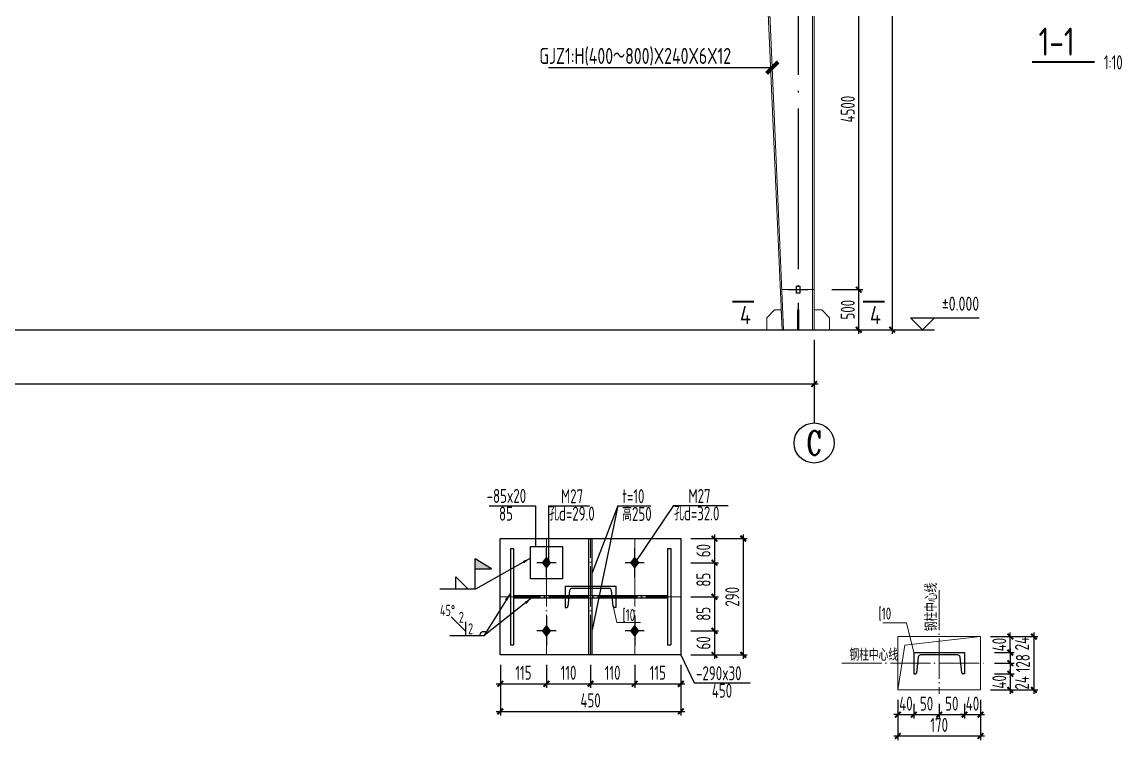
# Model space of a CAD drawing. Extents: x -3102990 to -851544, y -5293060 to -2540151.
# Drawn here: x -1312042 to -1284616, y -2668832 to -2650934 of the extents above; entities that cross this region are included whole.
import ezdxf
from ezdxf.enums import TextEntityAlignment as Align

# ---------------------------------------------------------------- set-up
doc = ezdxf.new("R2010")
doc.units = 0
doc.header["$LTSCALE"] = 1000
doc.header["$PDMODE"] = 1
doc.linetypes.add('4', pattern=[5, 1.5, -1, 1.5, -1])
doc.linetypes.add('DOTE', pattern=[2.42, 2, -0.2, 0.02, -0.2])
doc.layers.get('0').update_dxf_attribs({"linetype": 'CONTINUOUS'})
doc.layers.get('Defpoints').update_dxf_attribs({"linetype": 'CONTINUOUS'})
for name, color, linetype in [('10', 7, 'CONTINUOUS'), ('AXIS', 253, 'DOTE'), ('BEAM_CON', 4, 'CONTINUOUS'), ('COLU', 7, 'CONTINUOUS'), ('DIM', 3, 'CONTINUOUS'), ('NUM', 7, 'CONTINUOUS'), ('TEXT', 7, 'CONTINUOUS'), ('THIN', 7, 'CONTINUOUS'), ('WELD', 7, 'CONTINUOUS'), ('钢板标注', 253, 'CONTINUOUS')]:
    doc.layers.add(name, color=color, linetype=linetype)
doc.styles.add('SJQYTEXTSTYLE', font='GBXWXT.shx', dxfattribs={"bigfont": 'GBHZFS.shx'})
doc.styles.add('TSSD_Axis', font='Complex.shx', dxfattribs={"width": 0.7, "bigfont": 'hztxt.shx'})
doc.styles.add('TSSD_Dimension', font='tssdeng.shx', dxfattribs={"width": 0.7, "bigfont": 'Hztxt.shx'})
doc.styles.add('TSSD_Label', font='tssdeng.shx', dxfattribs={"width": 0.75, "bigfont": 'hztxt.shx'})
doc.styles.add('TSSD_Norm', font='Tssdeng.shx', dxfattribs={"width": 0.75, "bigfont": 'hztxt.shx'})
doc.styles.add('TSSD_Rein', font='Tssdeng.shx', dxfattribs={"width": 0.75, "bigfont": 'hztxt.shx'})
doc.dimstyles.new('SJQY_30_100', dxfattribs={"dimtxt": 350, "dimasz": 100, "dimexe": 250, "dimexo": 250, "dimgap": 100, "dimtad": 1, "dimdec": 0, "dimlfac": 0.3, "dimzin": 0, "dimdsep": 46, "dimtxsty": 'SJQYTEXTSTYLE', "dimblk": 'ARCHTICK', "dimcen": 0, "dimclrd": 256, "dimclre": 256, "dimclrt": 256, "dimadec": 0, "dimazin": 0, "dimtfac": 1, "dimtdec": 0, "dimtix": 1, "dimtmove": 2, "dimatfit": 1, "dimldrblk": 'ARCHTICK', "dimfxl": 1, "dimtvp": 1, "dimtolj": 1, "dimtzin": 0, "dimlwd": -1, "dimlwe": -1, "dimarcsym": 0})
doc.dimstyles.new('TSSD_10_100', dxfattribs={"dimtxt": 350, "dimasz": 100, "dimexe": 100, "dimexo": 250, "dimgap": 100, "dimtad": 1, "dimdec": 0, "dimlfac": 0.1, "dimzin": 0, "dimdsep": 46, "dimtxsty": 'TSSD_Dimension', "dimblk": 'ARCHTICK', "dimcen": 0, "dimdle": 100, "dimclrt": 7, "dimadec": 0, "dimazin": 0, "dimtfac": 1, "dimtdec": 0, "dimtix": 1, "dimtmove": 2, "dimatfit": 3, "dimldrblk": 'ARCHTICK', "dimfxl": 1, "dimtolj": 1, "dimtzin": 0, "dimarcsym": 0})
doc.dimstyles.new('TSSD_50_100', dxfattribs={"dimtxt": 350, "dimasz": 100, "dimexe": 100, "dimexo": 250, "dimgap": 100, "dimtad": 1, "dimdec": 0, "dimlfac": 0.5, "dimzin": 0, "dimdsep": 46, "dimtxsty": 'TSSD_Dimension', "dimblk": 'ARCHTICK', "dimcen": 0, "dimdle": 100, "dimclrt": 7, "dimadec": 0, "dimazin": 0, "dimtfac": 1, "dimtdec": 0, "dimtix": 1, "dimtmove": 2, "dimatfit": 3, "dimfxl": 1, "dimtolj": 1, "dimtzin": 0, "dimarcsym": 0})
doc.dimstyles.new('TSSD_LEADER_STYLE_200.0', dxfattribs={"dimtxt": 700, "dimasz": 200, "dimexe": 200, "dimexo": 500, "dimgap": 0.09, "dimtad": 0, "dimtih": 1, "dimtoh": 1, "dimdec": 4, "dimzin": 0, "dimdsep": 46, "dimtxsty": 'Standard', "dimcen": 0.09, "dimdle": 200, "dimclrt": 7, "dimadec": 0, "dimazin": 0, "dimtfac": 1, "dimtdec": 4, "dimtofl": 0, "dimtmove": 0, "dimatfit": 3, "dimfxl": 1, "dimtolj": 1, "dimtzin": 0, "dimarcsym": 0})

# ---------------------------------------------------------------- blocks, each defined once
blk = doc.blocks.new('_ArchTick')
at = {"color": 0, "const_width": 0.5}
blk.add_lwpolyline([(-0.71, -0.71), (0.71, 0.71)], dxfattribs=at)
blk = doc.blocks.new('*D309')
at = {"layer": 'Defpoints', "color": 0, "ltscale": 1.5}
for p in [(-1351292, -2658606), (-1292292, -2658606), (-1292292, -2659957)]:
    blk.add_point(p, dxfattribs=at)
at = {"layer": 'DIM', "color": 0, "lineweight": -2, "ltscale": 1.5}
for p, q in [((-1351292, -2658856), (-1351292, -2660057)), ((-1292292, -2658856), (-1292292, -2660057)), ((-1351392, -2659957), (-1292192, -2659957))]:
    blk.add_line(p, q, dxfattribs=at)
at = {"layer": 'DIM', "color": 0, "lineweight": -2, "ltscale": 1.5, "xscale": 100, "yscale": 100, "zscale": 100, "rotation": 180}
blk.add_blockref('_ArchTick', (-1351292, -2659957), dxfattribs=at)
at = {"layer": 'DIM', "color": 0, "lineweight": -2, "ltscale": 1.5, "xscale": 100, "yscale": 100, "zscale": 100}
blk.add_blockref('_ArchTick', (-1292292, -2659957), dxfattribs=at)
at = {"layer": 'DIM', "color": 7, "ltscale": 1.5, "insert": (-1321792, -2659682), "char_height": 350, "attachment_point": 5, "style": 'TSSD_Dimension'}
blk.add_mtext('\\A1;29500', dxfattribs=at)
blk = doc.blocks.new('*D209')
at = {"layer": 'Defpoints', "color": 0, "ltscale": 1.5}
for p in [(-1292100, -2657606), (-1291178, -2657606), (-1292100, -2658606)]:
    blk.add_point(p, dxfattribs=at)
at = {"layer": 'DIM', "color": 0, "lineweight": -2, "ltscale": 1.5}
for p, q in [((-1291850, -2657606), (-1291078, -2657606)), ((-1291178, -2658706), (-1291178, -2657506)), ((-1291850, -2658606), (-1291078, -2658606))]:
    blk.add_line(p, q, dxfattribs=at)
at = {"layer": 'DIM', "color": 0, "lineweight": -2, "ltscale": 1.5, "xscale": 100, "yscale": 100, "zscale": 100}
for p, rotation in [((-1291178, -2657606), 90), ((-1291178, -2658606), 270)]:
    blk.add_blockref('_ArchTick', p, dxfattribs=dict(at, rotation=rotation))
at = {"layer": 'DIM', "color": 7, "ltscale": 1.5, "insert": (-1291453, -2658106), "char_height": 350, "attachment_point": 5, "rotation": 90, "style": 'TSSD_Dimension'}
blk.add_mtext('\\A1;500', dxfattribs=at)
blk = doc.blocks.new('*D210')
at = {"layer": 'Defpoints', "color": 0, "ltscale": 1.5}
for p in [(-1291640, -2638606), (-1291640, -2658606), (-1290346, -2658606)]:
    blk.add_point(p, dxfattribs=at)
at = {"layer": 'DIM', "color": 0, "lineweight": -2, "ltscale": 1.5}
for p, q in [((-1291390, -2638606), (-1290246, -2638606)), ((-1290346, -2638506), (-1290346, -2658706)), ((-1291390, -2658606), (-1290246, -2658606))]:
    blk.add_line(p, q, dxfattribs=at)
at = {"layer": 'DIM', "color": 0, "lineweight": -2, "ltscale": 1.5, "xscale": 100, "yscale": 100, "zscale": 100}
for p, rotation in [((-1290346, -2638606), 90), ((-1290346, -2658606), 270)]:
    blk.add_blockref('_ArchTick', p, dxfattribs=dict(at, rotation=rotation))
at = {"layer": 'DIM', "color": 7, "ltscale": 1.5, "insert": (-1290621, -2648606), "char_height": 350, "attachment_point": 5, "rotation": 90, "style": 'TSSD_Dimension'}
blk.add_mtext('\\A1;10000', dxfattribs=at)
blk = doc.blocks.new('*D227')
at = {"layer": 'Defpoints', "color": 0, "ltscale": 1.5}
for p in [(-1292100, -2648606), (-1291178, -2648606), (-1292100, -2657606)]:
    blk.add_point(p, dxfattribs=at)
at = {"layer": 'DIM', "color": 0, "lineweight": -2, "ltscale": 1.5}
for p, q in [((-1291178, -2657706), (-1291178, -2648506)), ((-1291850, -2648606), (-1291078, -2648606)), ((-1291850, -2657606), (-1291078, -2657606))]:
    blk.add_line(p, q, dxfattribs=at)
at = {"layer": 'DIM', "color": 0, "lineweight": -2, "ltscale": 1.5, "xscale": 100, "yscale": 100, "zscale": 100}
for p, rotation in [((-1291178, -2648606), 90), ((-1291178, -2657606), 270)]:
    blk.add_blockref('_ArchTick', p, dxfattribs=dict(at, rotation=rotation))
at = {"layer": 'DIM', "color": 7, "ltscale": 1.5, "insert": (-1291453, -2653106), "char_height": 350, "attachment_point": 5, "rotation": 90, "style": 'TSSD_Dimension'}
blk.add_mtext('\\A1;4500', dxfattribs=at)
blk = doc.blocks.new('ts_axno')
at = {"color": 0, "linetype": 'ByBlock', "lineweight": -2}
blk.add_circle((0, 0), 0.5, dxfattribs=at)
at = {"color": 0, "linetype": 'ByBlock', "lineweight": -2, "style": 'TSSD_Axis', "width": 0.7}
blk.add_attdef('A', text='', height=0.6, dxfattribs=at).set_placement((0, 0), align=Align.MIDDLE_CENTER)
blk = doc.blocks.new('A$C5C7C78FF')
at = {"layer": '10', "color": 0}
blk.add_solid([(27, -141, -192), (-73, -11, -192), (127, -11, -192), (27, 119, -192)], dxfattribs=at)
at = {"layer": 'AXIS', "color": 0, "linetype": 'ByBlock'}
for p, q in [((27, -311, -192), (27, 289, -192)), ((227, -11, -192), (-173, -11, -192))]:
    blk.add_line(p, q, dxfattribs=at)
blk = doc.blocks.new('*D263')
at = {"layer": 'Defpoints', "color": 0}
for p in [(-1300116, -2666712, -48), (-1298966, -2666712, -48), (-1298966, -2667431)]:
    blk.add_point(p, dxfattribs=at)
at = {"layer": 'DIM', "color": 0, "lineweight": -2}
for p, q in [((-1300116, -2666962), (-1300116, -2667531)), ((-1298966, -2666962), (-1298966, -2667531)), ((-1300216, -2667431), (-1298866, -2667431))]:
    blk.add_line(p, q, dxfattribs=at)
at = {"layer": 'DIM', "color": 0, "lineweight": -2, "xscale": 100, "yscale": 100, "zscale": 100, "rotation": 180}
blk.add_blockref('_ArchTick', (-1300116, -2667431), dxfattribs=at)
at = {"layer": 'DIM', "color": 0, "lineweight": -2, "xscale": 100, "yscale": 100, "zscale": 100}
blk.add_blockref('_ArchTick', (-1298966, -2667431), dxfattribs=at)
at = {"layer": 'DIM', "color": 7, "insert": (-1299541, -2667156), "char_height": 350, "attachment_point": 5, "style": 'TSSD_Dimension'}
blk.add_mtext('\\A1;115', dxfattribs=at)
blk = doc.blocks.new('*D264')
at = {"layer": 'Defpoints', "color": 0}
for p in [(-1298966, -2666712, -48), (-1297866, -2666712, -48), (-1297866, -2667431)]:
    blk.add_point(p, dxfattribs=at)
at = {"layer": 'DIM', "color": 0, "lineweight": -2}
for p, q in [((-1298966, -2666962), (-1298966, -2667531)), ((-1297866, -2666962), (-1297866, -2667531)), ((-1299066, -2667431), (-1297766, -2667431))]:
    blk.add_line(p, q, dxfattribs=at)
at = {"layer": 'DIM', "color": 0, "lineweight": -2, "xscale": 100, "yscale": 100, "zscale": 100, "rotation": 180}
blk.add_blockref('_ArchTick', (-1298966, -2667431), dxfattribs=at)
at = {"layer": 'DIM', "color": 0, "lineweight": -2, "xscale": 100, "yscale": 100, "zscale": 100}
blk.add_blockref('_ArchTick', (-1297866, -2667431), dxfattribs=at)
at = {"layer": 'DIM', "color": 7, "insert": (-1298416, -2667156), "char_height": 350, "attachment_point": 5, "style": 'TSSD_Dimension'}
blk.add_mtext('\\A1;110', dxfattribs=at)
blk = doc.blocks.new('*D265')
at = {"layer": 'Defpoints', "color": 0}
for p in [(-1297866, -2666712, -48), (-1296766, -2666712, -48), (-1296766, -2667431)]:
    blk.add_point(p, dxfattribs=at)
at = {"layer": 'DIM', "color": 0, "lineweight": -2}
for p, q in [((-1297866, -2666962), (-1297866, -2667531)), ((-1296766, -2666962), (-1296766, -2667531)), ((-1297966, -2667431), (-1296666, -2667431))]:
    blk.add_line(p, q, dxfattribs=at)
at = {"layer": 'DIM', "color": 0, "lineweight": -2, "xscale": 100, "yscale": 100, "zscale": 100, "rotation": 180}
blk.add_blockref('_ArchTick', (-1297866, -2667431), dxfattribs=at)
at = {"layer": 'DIM', "color": 0, "lineweight": -2, "xscale": 100, "yscale": 100, "zscale": 100}
blk.add_blockref('_ArchTick', (-1296766, -2667431), dxfattribs=at)
at = {"layer": 'DIM', "color": 7, "insert": (-1297316, -2667156), "char_height": 350, "attachment_point": 5, "style": 'TSSD_Dimension'}
blk.add_mtext('\\A1;110', dxfattribs=at)
blk = doc.blocks.new('*D266')
at = {"layer": 'Defpoints', "color": 0}
for p in [(-1296766, -2666712, -48), (-1295616, -2666712, -48), (-1295616, -2667431)]:
    blk.add_point(p, dxfattribs=at)
at = {"layer": 'DIM', "color": 0, "lineweight": -2}
for p, q in [((-1296766, -2666962), (-1296766, -2667531)), ((-1295616, -2666962), (-1295616, -2667531)), ((-1296866, -2667431), (-1295516, -2667431))]:
    blk.add_line(p, q, dxfattribs=at)
at = {"layer": 'DIM', "color": 0, "lineweight": -2, "xscale": 100, "yscale": 100, "zscale": 100, "rotation": 180}
blk.add_blockref('_ArchTick', (-1296766, -2667431), dxfattribs=at)
at = {"layer": 'DIM', "color": 0, "lineweight": -2, "xscale": 100, "yscale": 100, "zscale": 100}
blk.add_blockref('_ArchTick', (-1295616, -2667431), dxfattribs=at)
at = {"layer": 'DIM', "color": 7, "insert": (-1296191, -2667156), "char_height": 350, "attachment_point": 5, "style": 'TSSD_Dimension'}
blk.add_mtext('\\A1;115', dxfattribs=at)
blk = doc.blocks.new('*D267')
at = {"layer": 'Defpoints', "color": 0}
for p in [(-1300116, -2666712, -48), (-1295616, -2666712, -48), (-1295616, -2668119)]:
    blk.add_point(p, dxfattribs=at)
at = {"layer": 'DIM', "color": 0, "lineweight": -2}
for p, q in [((-1300116, -2666962), (-1300116, -2668219)), ((-1295616, -2666962), (-1295616, -2668219)), ((-1300216, -2668119), (-1295516, -2668119))]:
    blk.add_line(p, q, dxfattribs=at)
at = {"layer": 'DIM', "color": 0, "lineweight": -2, "xscale": 100, "yscale": 100, "zscale": 100, "rotation": 180}
blk.add_blockref('_ArchTick', (-1300116, -2668119), dxfattribs=at)
at = {"layer": 'DIM', "color": 0, "lineweight": -2, "xscale": 100, "yscale": 100, "zscale": 100}
blk.add_blockref('_ArchTick', (-1295616, -2668119), dxfattribs=at)
at = {"layer": 'DIM', "color": 7, "insert": (-1297866, -2667844), "char_height": 350, "attachment_point": 5, "style": 'TSSD_Dimension'}
blk.add_mtext('\\A1;450', dxfattribs=at)
blk = doc.blocks.new('_WELD008')
at = {"color": 0, "linetype": 'ByBlock'}
for p, q in [((0, 0.3), (1.061, 1.361)), ((0, 0), (0, 1))]:
    blk.add_line(p, q, dxfattribs=at)
for tag, p in [('B', (0.288, 0.856)), ('C', (1.286, 1.416)), ('A', (-0.303, -0.009))]:
    blk.add_attdef(tag, text='', height=0.8, dxfattribs=at).set_placement(p, align=Align.CENTER)
blk = doc.blocks.new('_WELD001')
at = {"linetype": 'ByBlock'}
h = blk.add_hatch(color=0, dxfattribs=at)
h.paths.add_polyline_path([(0.8, 1), (0, 1.5), (0, 1)])
edge = h.paths.add_edge_path()
edge.add_line((0, 0), (0, 1.5))
at = {"color": 0, "linetype": 'ByBlock'}
for p, q in [((0, 0), (0, 1.5)), ((0.8, 1), (0, 1.5)), ((0, 1), (0.8, 1))]:
    blk.add_line(p, q, dxfattribs=at)
blk = doc.blocks.new('_WELD004')
at = {"color": 0, "linetype": 'ByBlock'}
for p, q in [((0, 1), (1, 0)), ((0, 0), (0, 1))]:
    blk.add_line(p, q, dxfattribs=at)
blk = doc.blocks.new('*D268')
at = {"layer": 'Defpoints', "color": 0, "ltscale": 1.5}
for p in [(-1295616, -2663812), (-1295616, -2664412), (-1294777, -2664412)]:
    blk.add_point(p, dxfattribs=at)
at = {"layer": 'DIM', "color": 0, "lineweight": -2, "ltscale": 1.5}
for p, q in [((-1295366, -2663812), (-1294677, -2663812)), ((-1294777, -2663712), (-1294777, -2664512)), ((-1295366, -2664412), (-1294677, -2664412))]:
    blk.add_line(p, q, dxfattribs=at)
at = {"layer": 'DIM', "color": 0, "lineweight": -2, "ltscale": 1.5, "xscale": 100, "yscale": 100, "zscale": 100}
for p, rotation in [((-1294777, -2663812), 90), ((-1294777, -2664412), 270)]:
    blk.add_blockref('_ArchTick', p, dxfattribs=dict(at, rotation=rotation))
at = {"layer": 'DIM', "color": 7, "lineweight": 5, "ltscale": 1.5, "insert": (-1295052, -2664112), "char_height": 350, "attachment_point": 5, "rotation": 90, "style": 'TSSD_Dimension'}
blk.add_mtext('\\A1;60', dxfattribs=at)
blk = doc.blocks.new('*D269')
at = {"layer": 'Defpoints', "color": 0, "ltscale": 1.5}
for p in [(-1295616, -2664412), (-1295616, -2665262), (-1294777, -2665262)]:
    blk.add_point(p, dxfattribs=at)
at = {"layer": 'DIM', "color": 0, "lineweight": -2, "ltscale": 1.5}
for p, q in [((-1295366, -2664412), (-1294677, -2664412)), ((-1294777, -2664312), (-1294777, -2665362)), ((-1295366, -2665262), (-1294677, -2665262))]:
    blk.add_line(p, q, dxfattribs=at)
at = {"layer": 'DIM', "color": 0, "lineweight": -2, "ltscale": 1.5, "xscale": 100, "yscale": 100, "zscale": 100}
for p, rotation in [((-1294777, -2664412), 90), ((-1294777, -2665262), 270)]:
    blk.add_blockref('_ArchTick', p, dxfattribs=dict(at, rotation=rotation))
at = {"layer": 'DIM', "color": 7, "lineweight": 5, "ltscale": 1.5, "insert": (-1295052, -2664837), "char_height": 350, "attachment_point": 5, "rotation": 90, "style": 'TSSD_Dimension'}
blk.add_mtext('\\A1;85', dxfattribs=at)
blk = doc.blocks.new('*D270')
at = {"layer": 'Defpoints', "color": 0, "ltscale": 1.5}
for p in [(-1295616, -2665262), (-1295616, -2666112), (-1294777, -2666112)]:
    blk.add_point(p, dxfattribs=at)
at = {"layer": 'DIM', "color": 0, "lineweight": -2, "ltscale": 1.5}
for p, q in [((-1295366, -2665262), (-1294677, -2665262)), ((-1294777, -2665162), (-1294777, -2666212)), ((-1295366, -2666112), (-1294677, -2666112))]:
    blk.add_line(p, q, dxfattribs=at)
at = {"layer": 'DIM', "color": 0, "lineweight": -2, "ltscale": 1.5, "xscale": 100, "yscale": 100, "zscale": 100}
for p, rotation in [((-1294777, -2665262), 90), ((-1294777, -2666112), 270)]:
    blk.add_blockref('_ArchTick', p, dxfattribs=dict(at, rotation=rotation))
at = {"layer": 'DIM', "color": 7, "lineweight": 5, "ltscale": 1.5, "insert": (-1295052, -2665687), "char_height": 350, "attachment_point": 5, "rotation": 90, "style": 'TSSD_Dimension'}
blk.add_mtext('\\A1;85', dxfattribs=at)
blk = doc.blocks.new('*D271')
at = {"layer": 'Defpoints', "color": 0, "ltscale": 1.5}
for p in [(-1295616, -2666112), (-1295616, -2666712), (-1294777, -2666712)]:
    blk.add_point(p, dxfattribs=at)
at = {"layer": 'DIM', "color": 0, "lineweight": -2, "ltscale": 1.5}
for p, q in [((-1295366, -2666112), (-1294677, -2666112)), ((-1294777, -2666012), (-1294777, -2666812)), ((-1295366, -2666712), (-1294677, -2666712))]:
    blk.add_line(p, q, dxfattribs=at)
at = {"layer": 'DIM', "color": 0, "lineweight": -2, "ltscale": 1.5, "xscale": 100, "yscale": 100, "zscale": 100}
for p, rotation in [((-1294777, -2666112), 90), ((-1294777, -2666712), 270)]:
    blk.add_blockref('_ArchTick', p, dxfattribs=dict(at, rotation=rotation))
at = {"layer": 'DIM', "color": 7, "lineweight": 5, "ltscale": 1.5, "insert": (-1295052, -2666412), "char_height": 350, "attachment_point": 5, "rotation": 90, "style": 'TSSD_Dimension'}
blk.add_mtext('\\A1;60', dxfattribs=at)
blk = doc.blocks.new('*D272')
at = {"layer": 'Defpoints', "color": 0, "ltscale": 1.5}
for p in [(-1295616, -2663812), (-1295616, -2666712), (-1294059, -2666712)]:
    blk.add_point(p, dxfattribs=at)
at = {"layer": 'DIM', "color": 0, "lineweight": -2, "ltscale": 1.5}
for p, q in [((-1295366, -2663812), (-1293959, -2663812)), ((-1294059, -2663712), (-1294059, -2666812)), ((-1295366, -2666712), (-1293959, -2666712))]:
    blk.add_line(p, q, dxfattribs=at)
at = {"layer": 'DIM', "color": 0, "lineweight": -2, "ltscale": 1.5, "xscale": 100, "yscale": 100, "zscale": 100}
for p, rotation in [((-1294059, -2663812), 90), ((-1294059, -2666712), 270)]:
    blk.add_blockref('_ArchTick', p, dxfattribs=dict(at, rotation=rotation))
at = {"layer": 'DIM', "color": 7, "lineweight": 5, "ltscale": 1.5, "insert": (-1294334, -2665262), "char_height": 350, "attachment_point": 5, "rotation": 90, "style": 'TSSD_Dimension'}
blk.add_mtext('\\A1;290', dxfattribs=at)
blk = doc.blocks.new('A$C77486477')
at = {"layer": '钢板标注', "color": 1, "linetype": '4'}
for p, q in [((-544, 23, 1102), (-544, -242, 1102)), ((-544, 23, 1102), (86, 23, 1102)), ((86, 23, 1102), (86, -242, 1102)), ((-490, -32, 1102), (-512, -228, 1102)), ((2, -4, 1102), (-460, -4, 1102)), ((54, -228, 1102), (32, -32, 1102)), ((-544, -242, 1102), (-524, -242, 1102)), ((86, -242, 1102), (67, -242, 1102))]:
    blk.add_line(p, q, dxfattribs=at)
at = {"layer": '钢板标注'}
for centre, radius, start, end in [((-458, -37, 1102), 32.6, 93.4084, 170.881), ((0, -37, 1102), 32.6, 9.119, 86.5916), ((-524, -230, 1102), 11.8, 266.2349, 9.4759), ((66, -230, 1102), 11.8, 170.5243, 273.765)]:
    blk.add_arc(centre, radius, start, end, dxfattribs=at)
blk = doc.blocks.new('*D2464')
at = {"layer": 'Defpoints', "color": 0}
for p in [(-1288047, -2666653), (-1288047, -2666918), (-1287401, -2666918)]:
    blk.add_point(p, dxfattribs=at)
at = {"layer": 'DIM', "color": 0, "lineweight": -2}
for p, q in [((-1287797, -2666653), (-1287301, -2666653)), ((-1287401, -2666553), (-1287401, -2667018)), ((-1287797, -2666918), (-1287301, -2666918))]:
    blk.add_line(p, q, dxfattribs=at)
at = {"layer": 'DIM', "color": 0, "lineweight": -2, "xscale": 100, "yscale": 100, "zscale": 100}
for p, rotation in [((-1287401, -2666653), 90), ((-1287401, -2666918), 270)]:
    blk.add_blockref('_ArchTick', p, dxfattribs=dict(at, rotation=rotation))
at = {"layer": 'DIM', "color": 7, "lineweight": 5, "insert": (-1287110, -2666430), "char_height": 350, "attachment_point": 5, "rotation": 90, "style": 'TSSD_Dimension'}
blk.add_mtext('\\A1;24', dxfattribs=at)
blk = doc.blocks.new('*D2465')
at = {"layer": 'Defpoints', "color": 0}
for p in [(-1288047, -2666918), (-1288047, -2667183), (-1287401, -2667183)]:
    blk.add_point(p, dxfattribs=at)
at = {"layer": 'DIM', "color": 0, "lineweight": -2}
for p, q in [((-1287797, -2666918), (-1287301, -2666918)), ((-1287401, -2666818), (-1287401, -2667283)), ((-1287797, -2667183), (-1287301, -2667183))]:
    blk.add_line(p, q, dxfattribs=at)
at = {"layer": 'DIM', "color": 0, "lineweight": -2, "xscale": 100, "yscale": 100, "zscale": 100}
for p, rotation in [((-1287401, -2666918), 90), ((-1287401, -2667183), 270)]:
    blk.add_blockref('_ArchTick', p, dxfattribs=dict(at, rotation=rotation))
at = {"layer": 'DIM', "color": 7, "lineweight": 5, "insert": (-1287110, -2667407), "char_height": 350, "attachment_point": 5, "rotation": 90, "style": 'TSSD_Dimension'}
blk.add_mtext('\\A1;24', dxfattribs=at)
blk = doc.blocks.new('*D2466')
at = {"layer": 'Defpoints', "color": 0}
for p in [(-1288144, -2666253, -384), (-1287401, -2666253), (-1288043, -2666653)]:
    blk.add_point(p, dxfattribs=at)
at = {"layer": 'DIM', "color": 0, "lineweight": -2}
for p, q in [((-1287894, -2666253), (-1287301, -2666253)), ((-1287401, -2666253), (-1287401, -2666153)), ((-1287401, -2666653), (-1287401, -2666253)), ((-1287793, -2666653), (-1287301, -2666653)), ((-1287401, -2666653), (-1287401, -2666753))]:
    blk.add_line(p, q, dxfattribs=at)
at = {"layer": 'DIM', "color": 0, "lineweight": -2, "xscale": 100, "yscale": 100, "zscale": 100}
for p, rotation in [((-1287401, -2666253), 270), ((-1287401, -2666653), 90)]:
    blk.add_blockref('_ArchTick', p, dxfattribs=dict(at, rotation=rotation))
at = {"layer": 'DIM', "color": 7, "lineweight": 5, "insert": (-1287676, -2666453), "char_height": 350, "attachment_point": 5, "rotation": 90, "style": 'TSSD_Dimension'}
blk.add_mtext('\\A1;40', dxfattribs=at)
blk = doc.blocks.new('*D2467')
at = {"layer": 'Defpoints', "color": 0}
for p in [(-1288043, -2667183), (-1288144, -2667583, -384), (-1287401, -2667583)]:
    blk.add_point(p, dxfattribs=at)
at = {"layer": 'DIM', "color": 0, "lineweight": -2}
for p, q in [((-1287793, -2667183), (-1287301, -2667183)), ((-1287401, -2667183), (-1287401, -2667083)), ((-1287401, -2667183), (-1287401, -2667583)), ((-1287894, -2667583), (-1287301, -2667583)), ((-1287401, -2667583), (-1287401, -2667683))]:
    blk.add_line(p, q, dxfattribs=at)
at = {"layer": 'DIM', "color": 0, "lineweight": -2, "xscale": 100, "yscale": 100, "zscale": 100}
for p, rotation in [((-1287401, -2667183), 270), ((-1287401, -2667583), 90)]:
    blk.add_blockref('_ArchTick', p, dxfattribs=dict(at, rotation=rotation))
at = {"layer": 'DIM', "color": 7, "lineweight": 5, "insert": (-1287676, -2667383), "char_height": 350, "attachment_point": 5, "rotation": 90, "style": 'TSSD_Dimension'}
blk.add_mtext('\\A1;40', dxfattribs=at)
blk = doc.blocks.new('*D2468')
at = {"layer": 'Defpoints', "color": 0}
for p in [(-1290204, -2667583, -192), (-1289804, -2667683), (-1289804, -2668200)]:
    blk.add_point(p, dxfattribs=at)
at = {"layer": 'DIM', "color": 0, "lineweight": -2}
for p, q in [((-1290204, -2667833), (-1290204, -2668300)), ((-1289804, -2667933), (-1289804, -2668300)), ((-1290204, -2668200), (-1290304, -2668200)), ((-1290204, -2668200), (-1289804, -2668200)), ((-1289804, -2668200), (-1289704, -2668200))]:
    blk.add_line(p, q, dxfattribs=at)
at = {"layer": 'DIM', "color": 0, "lineweight": -2, "xscale": 100, "yscale": 100, "zscale": 100}
blk.add_blockref('_ArchTick', (-1290204, -2668200), dxfattribs=at)
at = {"layer": 'DIM', "color": 0, "lineweight": -2, "xscale": 100, "yscale": 100, "zscale": 100, "rotation": 180}
blk.add_blockref('_ArchTick', (-1289804, -2668200), dxfattribs=at)
at = {"layer": 'DIM', "color": 7, "lineweight": 5, "insert": (-1290004, -2667925), "char_height": 350, "attachment_point": 5, "style": 'TSSD_Dimension'}
blk.add_mtext('\\A1;40', dxfattribs=at)
blk = doc.blocks.new('*D2469')
at = {"layer": 'Defpoints', "color": 0}
for p in [(-1289804, -2667683), (-1289174, -2667683), (-1289174, -2668200)]:
    blk.add_point(p, dxfattribs=at)
at = {"layer": 'DIM', "color": 0, "lineweight": -2}
for p, q in [((-1289804, -2667933), (-1289804, -2668300)), ((-1289174, -2667933), (-1289174, -2668300)), ((-1289904, -2668200), (-1289074, -2668200))]:
    blk.add_line(p, q, dxfattribs=at)
at = {"layer": 'DIM', "color": 0, "lineweight": -2, "xscale": 100, "yscale": 100, "zscale": 100, "rotation": 180}
blk.add_blockref('_ArchTick', (-1289804, -2668200), dxfattribs=at)
at = {"layer": 'DIM', "color": 0, "lineweight": -2, "xscale": 100, "yscale": 100, "zscale": 100}
blk.add_blockref('_ArchTick', (-1289174, -2668200), dxfattribs=at)
at = {"layer": 'DIM', "color": 7, "lineweight": 5, "insert": (-1289489, -2667925), "char_height": 350, "attachment_point": 5, "style": 'TSSD_Dimension'}
blk.add_mtext('\\A1;50', dxfattribs=at)
blk = doc.blocks.new('*D2470')
at = {"layer": 'Defpoints', "color": 0}
for p in [(-1289174, -2667683), (-1288544, -2667683), (-1288544, -2668200)]:
    blk.add_point(p, dxfattribs=at)
at = {"layer": 'DIM', "color": 0, "lineweight": -2}
for p, q in [((-1289174, -2667933), (-1289174, -2668300)), ((-1288544, -2667933), (-1288544, -2668300)), ((-1289274, -2668200), (-1288444, -2668200))]:
    blk.add_line(p, q, dxfattribs=at)
at = {"layer": 'DIM', "color": 0, "lineweight": -2, "xscale": 100, "yscale": 100, "zscale": 100, "rotation": 180}
blk.add_blockref('_ArchTick', (-1289174, -2668200), dxfattribs=at)
at = {"layer": 'DIM', "color": 0, "lineweight": -2, "xscale": 100, "yscale": 100, "zscale": 100}
blk.add_blockref('_ArchTick', (-1288544, -2668200), dxfattribs=at)
at = {"layer": 'DIM', "color": 7, "lineweight": 5, "insert": (-1288859, -2667925), "char_height": 350, "attachment_point": 5, "style": 'TSSD_Dimension'}
blk.add_mtext('\\A1;50', dxfattribs=at)
blk = doc.blocks.new('*D2471')
at = {"layer": 'Defpoints', "color": 0}
for p in [(-1288544, -2667683), (-1288144, -2667583, -192), (-1288144, -2668200)]:
    blk.add_point(p, dxfattribs=at)
at = {"layer": 'DIM', "color": 0, "lineweight": -2}
for p, q in [((-1288544, -2667933), (-1288544, -2668300)), ((-1288144, -2667833), (-1288144, -2668300)), ((-1288544, -2668200), (-1288644, -2668200)), ((-1288544, -2668200), (-1288144, -2668200)), ((-1288144, -2668200), (-1288044, -2668200))]:
    blk.add_line(p, q, dxfattribs=at)
at = {"layer": 'DIM', "color": 0, "lineweight": -2, "xscale": 100, "yscale": 100, "zscale": 100}
blk.add_blockref('_ArchTick', (-1288544, -2668200), dxfattribs=at)
at = {"layer": 'DIM', "color": 0, "lineweight": -2, "xscale": 100, "yscale": 100, "zscale": 100, "rotation": 180}
blk.add_blockref('_ArchTick', (-1288144, -2668200), dxfattribs=at)
at = {"layer": 'DIM', "color": 7, "lineweight": 5, "insert": (-1288344, -2667925), "char_height": 350, "attachment_point": 5, "style": 'TSSD_Dimension'}
blk.add_mtext('\\A1;40', dxfattribs=at)
blk = doc.blocks.new('*D2472')
at = {"layer": 'Defpoints', "color": 0}
for p in [(-1290204, -2667583, -192), (-1288144, -2667583, -192), (-1288144, -2668732)]:
    blk.add_point(p, dxfattribs=at)
at = {"layer": 'DIM', "color": 0, "lineweight": -2}
for p, q in [((-1290204, -2667833), (-1290204, -2668832)), ((-1288144, -2667833), (-1288144, -2668832)), ((-1290304, -2668732), (-1288044, -2668732))]:
    blk.add_line(p, q, dxfattribs=at)
at = {"layer": 'DIM', "color": 0, "lineweight": -2, "xscale": 100, "yscale": 100, "zscale": 100, "rotation": 180}
blk.add_blockref('_ArchTick', (-1290204, -2668732), dxfattribs=at)
at = {"layer": 'DIM', "color": 0, "lineweight": -2, "xscale": 100, "yscale": 100, "zscale": 100}
blk.add_blockref('_ArchTick', (-1288144, -2668732), dxfattribs=at)
at = {"layer": 'DIM', "color": 7, "lineweight": 5, "insert": (-1289174, -2668457), "char_height": 350, "attachment_point": 5, "style": 'TSSD_Dimension'}
blk.add_mtext('\\A1;170', dxfattribs=at)
blk = doc.blocks.new('*D2473')
at = {"layer": 'Defpoints', "color": 0}
for p in [(-1288144, -2666253, -192), (-1288144, -2667583, -192), (-1286813, -2667583)]:
    blk.add_point(p, dxfattribs=at)
at = {"layer": 'DIM', "color": 0, "lineweight": -2}
for p, q in [((-1287894, -2666253), (-1286713, -2666253)), ((-1286813, -2666153), (-1286813, -2667683)), ((-1287894, -2667583), (-1286713, -2667583))]:
    blk.add_line(p, q, dxfattribs=at)
at = {"layer": 'DIM', "color": 0, "lineweight": -2, "xscale": 100, "yscale": 100, "zscale": 100}
for p, rotation in [((-1286813, -2666253), 90), ((-1286813, -2667583), 270)]:
    blk.add_blockref('_ArchTick', p, dxfattribs=dict(at, rotation=rotation))
at = {"layer": 'DIM', "color": 7, "lineweight": 5, "insert": (-1287088, -2666918), "char_height": 350, "attachment_point": 5, "rotation": 90, "style": 'TSSD_Dimension'}
blk.add_mtext('\\A1;128', dxfattribs=at)

msp = doc.modelspace()

# ---------------------------------------------------------------- linework, layer by layer
at = {"layer": '10', "color": 6, "const_width": 50, "elevation": -972.2}
for points in [[(-1293792.21, -2657903.67), (-1294332.21, -2657903.67)], [(-1291070.75, -2657903.67), (-1290530.75, -2657903.67)]]:
    msp.add_lwpolyline(points, dxfattribs=at)
at = {"layer": 'AXIS', "ltscale": 2}
msp.add_line((-1292692.22, -2638571.81), (-1292692.22, -2658605.71), dxfattribs=at)
at = {"layer": 'AXIS', "lineweight": 5, "ltscale": 1.5}
msp.add_line((-1293102.22, -2657605.71), (-1292282.22, -2657605.71), dxfattribs=at)
at = {"layer": 'AXIS', "linetype": 'DOTE'}
msp.add_line((-1292936.22, -2657605.71), (-1292448.22, -2657605.71), dxfattribs=at)
at = {"layer": 'AXIS', "linetype": 'DOTE', "lineweight": 5, "ltscale": 0.5}
for p, q in [((-1298966.35, -2666712.1), (-1298966.35, -2663812.1)), ((-1297866.35, -2666712.1), (-1297866.35, -2663812.1)), ((-1296766.35, -2666712.1), (-1296766.35, -2663812.1)), ((-1300116.35, -2665262.1), (-1295616.35, -2665262.1)), ((-1289174.29, -2665095.62, -192), (-1289174.29, -2667683.34, -192)), ((-1291601.05, -2666918.34, -192), (-1288044.29, -2666918.34, -192))]:
    msp.add_line(p, q, dxfattribs=at)
at = {"layer": 'BEAM_CON', "lineweight": 5, "ltscale": 1.5}
for p, q in [((-1293282.22, -2658105.71), (-1293472.22, -2658308.49)), ((-1292102.22, -2658105.71), (-1291912.22, -2658308.49))]:
    msp.add_line(p, q, dxfattribs=at)
at = {"layer": 'BEAM_CON', "ltscale": 1.5}
msp.add_lwpolyline([(-1292649.72, -2657690.71), (-1292734.72, -2657690.71), (-1292734.72, -2657520.71), (-1292649.72, -2657520.71)], close=True, dxfattribs=at)
at = {"layer": 'BEAM_CON', "lineweight": 5, "ltscale": 1.5}
for points in [[(-1293472.22, -2658308.49), (-1293472.22, -2658605.71), (-1293092.22, -2658605.71), (-1293114.5, -2658105.71), (-1293282.22, -2658105.71)], [(-1291912.22, -2658308.49), (-1291912.22, -2658605.71), (-1292292.22, -2658605.71), (-1292292.22, -2658105.71), (-1292102.22, -2658105.71)]]:
    msp.add_lwpolyline(points, dxfattribs=at)
msp.add_lwpolyline([(-1292676.22, -2658105.71), (-1292708.22, -2658105.71), (-1292708.22, -2658605.71), (-1292676.22, -2658605.71)], close=True, dxfattribs=at)
at = {"layer": 'COLU', "color": 4, "lineweight": 5}
for p, q in [((-1292332.22, -2638602.32), (-1292332.22, -2658605.71)), ((-1292292.22, -2638605.71), (-1292292.22, -2658605.71)), ((-1293892.22, -2640465.71), (-1293092.22, -2658605.71)), ((-1293852.26, -2640463.95), (-1293052.26, -2658603.95))]:
    msp.add_line(p, q, dxfattribs=at)
at = {"layer": 'COLU'}
for p, q in [((-1300116.35, -2663812.1), (-1295616.35, -2663812.1)), ((-1300116.35, -2666712.1), (-1300116.35, -2663812.1)), ((-1297906.35, -2665232.1), (-1297906.35, -2663812.1)), ((-1297826.35, -2665232.1), (-1297826.35, -2663812.1)), ((-1295616.35, -2663812.1), (-1295616.35, -2666712.1)), ((-1299866.35, -2664062.1), (-1299866.35, -2666462.1)), ((-1299866.35, -2664062.1), (-1299786.35, -2664062.1)), ((-1299786.35, -2664062.1), (-1299786.35, -2666462.1)), ((-1295946.35, -2664062.1), (-1295946.35, -2666462.1)), ((-1295946.35, -2664062.1), (-1295866.35, -2664062.1)), ((-1295866.35, -2664062.1), (-1295866.35, -2666462.1)), ((-1299786.35, -2665232.1), (-1295946.35, -2665232.1)), ((-1299786.35, -2665292.1), (-1295946.35, -2665292.1)), ((-1297906.35, -2666712.1), (-1297906.35, -2665292.1)), ((-1297826.35, -2666712.1), (-1297826.35, -2665292.1)), ((-1299866.35, -2666462.1), (-1299786.35, -2666462.1)), ((-1295946.35, -2666462.1), (-1295866.35, -2666462.1)), ((-1295616.35, -2666712.1), (-1300116.35, -2666712.1))]:
    msp.add_line(p, q, dxfattribs=at)
at = {"layer": 'COLU', "lineweight": 5}
for p, q in [((-1297299.86, -2665499.73), (-1297213.31, -2665903.34, 384)), ((-1297213.31, -2665903.34, 384), (-1296617.81, -2665903.34, 384)), ((-1290583.27, -2665911.92, 192), (-1289987.77, -2665911.92, 192)), ((-1289987.77, -2665911.92, 192), (-1289804.3, -2666653.34, -192)), ((-1290032.6, -2666467.35), (-1288144.29, -2666253.34, -192)), ((-1290204.3, -2667583.34, -192), (-1290032.6, -2666467.35))]:
    msp.add_line(p, q, dxfattribs=at)
at = {"layer": 'COLU'}
msp.add_lwpolyline([(-1299366.35, -2664012.1), (-1298566.35, -2664012.1), (-1298566.35, -2664812.1), (-1299366.35, -2664812.1)], close=True, dxfattribs=at)
at = {"layer": 'COLU', "lineweight": 5, "elevation": -192}
msp.add_lwpolyline([(-1290204.3, -2666253.34), (-1288144.29, -2666253.34), (-1288144.29, -2667583.34), (-1290204.3, -2667583.34)], close=True, dxfattribs=at)
at = {"layer": 'NUM'}
msp.add_line((-1353873.63, -2658605.71), (-1290727.54, -2658605.71), dxfattribs=at)
at = {"layer": 'NUM', "ltscale": 1.5}
msp.add_line((-1292292.22, -2659956.92), (-1292292.22, -2660928.66), dxfattribs=at)
at = {"layer": 'NUM', "const_width": 50}
msp.add_lwpolyline([(-1286857.73, -2651928.62), (-1285299.46, -2651928.62)], dxfattribs=at)
at = {"layer": 'TEXT'}
for p, q in [((-1300398.25, -2662993.13), (-1299240.01, -2662993.13)), ((-1299240.01, -2662993.13), (-1299240.01, -2664012.1)), ((-1298916.61, -2662993.13), (-1297893.87, -2662993.13)), ((-1298916.61, -2662993.13), (-1298916.61, -2664412.1, 48)), ((-1297186.99, -2662993.13), (-1297826.35, -2664662.1)), ((-1297186.99, -2662993.13), (-1296365.24, -2662993.13)), ((-1295799.94, -2662987.68), (-1296766.35, -2664412.1)), ((-1295799.94, -2662987.68), (-1294433.8, -2662987.68)), ((-1295616.35, -2666712.1), (-1295287.11, -2667406.17)), ((-1295287.11, -2667406.17), (-1293890.67, -2667406.17))]:
    msp.add_line(p, q, dxfattribs=at)
at = {"layer": 'TEXT', "linetype": 'ByBlock'}
msp.add_line((-1297186.99, -2662993.13), (-1297826.35, -2666082.1), dxfattribs=at)
at = {"layer": 'THIN'}
for p, q in [((-1289587.58, -2658605.71), (-1289887.58, -2658305.71)), ((-1289887.58, -2658305.71), (-1289287.58, -2658305.71)), ((-1289587.58, -2658605.71), (-1289287.58, -2658305.71)), ((-1289287.58, -2658305.71), (-1288177, -2658305.71)), ((-1290540.19, -2658605.71), (-1289287.58, -2658605.71)), ((-1289587.58, -2658605.71), (-1289587.58, -2658605.71))]:
    msp.add_line(p, q, dxfattribs=at)
at = {"layer": 'WELD'}
for p, q in [((-1300739.56, -2665068.77), (-1301622.03, -2665068.77)), ((-1300530.28, -2666233.05), (-1301372.57, -2666233.05))]:
    msp.add_line(p, q, dxfattribs=at)
msp.add_arc((-1300530.28, -2666233.05), 100, 32.296385, 180, dxfattribs=at)

# ---------------------------------------------------------------- block references
at = {"layer": 'COLU', "linetype": 'ByBlock', "xscale": 1.199999999953434, "yscale": 1.200000000186265, "zscale": 1.200000000000045}
for p in [(-1298999.03, -2664398.67, 278.4), (-1296799.03, -2664398.67, 278.4)]:
    msp.add_blockref('A$C5C7C78FF', p, dxfattribs=at)
at = {"layer": 'COLU', "lineweight": 5, "xscale": 2, "yscale": 2, "zscale": 2}
for p in [(-1297408.61, -2665043.69, -2204), (-1288716.54, -2666699.93, -2396)]:
    msp.add_blockref('A$C77486477', p, dxfattribs=at)
at = {"layer": 'COLU', "linetype": 'ByBlock', "xscale": -1.199999999953434, "yscale": 1.200000000186265, "zscale": 1.200000000000045, "rotation": 180}
for p in [(-1298999.03, -2666125.52, 230.4), (-1296799.03, -2666125.52, 230.4)]:
    msp.add_blockref('A$C5C7C78FF', p, dxfattribs=at)
at = {"layer": 'NUM'}
ref = msp.add_blockref('ts_axno', (-1292292.22, -2661428.66), dxfattribs=dict(at, xscale=1000, yscale=1000, zscale=1000))
ref.add_attrib('1', 'C', dxfattribs={"height": 600, "style": 'TSSD_Axis', "width": 0.7}).set_placement((-1292292.22, -2661428.66), align=Align.MIDDLE_CENTER)
at = {"layer": 'TEXT', "lineweight": 9}
ref = msp.add_blockref('_WELD008', (-1300972.57, -2666233.05), dxfattribs=dict(at, xscale=-345, yscale=345, zscale=345))
ref.add_attrib('2', '2', dxfattribs={"layer": 'WELD', "height": 276, "style": 'TSSD_Label', "width": 0.7}).set_placement((-1301087.57, -2665773.05), align=Align.MIDDLE_CENTER)
ref.add_attrib('2', '2', dxfattribs={"layer": 'WELD', "height": 276, "style": 'TSSD_Label', "width": 0.7}).set_placement((-1300857.57, -2666060.55), align=Align.MIDDLE_CENTER)
ref.add_attrib('45%%d', '45%%d', dxfattribs={"layer": 'WELD', "height": 276, "style": 'TSSD_Label', "width": 0.7}).set_placement((-1301432.57, -2665600.55), align=Align.MIDDLE_CENTER)
at = {"layer": 'WELD'}
for name, p, xscale, yscale, zscale in [('_WELD001', (-1300739.56, -2665068.77), 500, 500, 500), ('_WELD004', (-1301222.03, -2665068.77), 300, 300, 300)]:
    msp.add_blockref(name, p, dxfattribs=dict(at, xscale=xscale, yscale=yscale, zscale=zscale))

# ---------------------------------------------------------------- texts
at = {"layer": '10', "color": 6, "style": 'TSSD_Rein', "width": 0.85}
for p in [(-1294142.27, -2658465.22, -972.2), (-1290901.18, -2658465.22, -972.2)]:
    msp.add_text('4', height=450, dxfattribs=at).set_placement(p)
at = {"layer": 'TEXT', "lineweight": 9}
for s, height, style, width, p in [('1-1', 700, 'TSSD_Label', 0.8, (-1286694.73, -2651775.22)), ('1:10', 350, 'TSSD_Rein', 0.7, (-1285069.48, -2652115.79)), ('-85x20', 350, 'TSSD_Rein', 0.7, (-1300457.27, -2662922.85)), ('M27', 350, 'TSSD_Rein', 0.7, (-1298602.88, -2662929.67)), ('t=10', 350, 'TSSD_Rein', 0.7, (-1297078.36, -2662929.67)), ('M27', 350, 'TSSD_Rein', 0.7, (-1295425.52, -2662924.22)), ('85', 350, 'TSSD_Rein', 0.7, (-1300148.81, -2663364.62)), ('孔d=29.0', 350, 'TSSD_Rein', 0.7, (-1298899.65, -2663364.62)), ('高250', 350, 'TSSD_Rein', 0.7, (-1297078.36, -2663369.98)), ('孔d=32.0', 350, 'TSSD_Rein', 0.7, (-1295782.98, -2663359.17)), ('-290x30', 350, 'TSSD_Rein', 0.7, (-1295235.93, -2667342.71)), ('450', 350, 'TSSD_Rein', 0.7, (-1294842.55, -2667777.66))]:
    msp.add_text(s, height=height, dxfattribs=dict(at, style=style, width=width)).set_placement(p)
at = {"layer": 'TEXT', "ltscale": 1.5, "style": 'TSSD_Norm', "width": 0.75}
msp.add_text('GJZ1:H(400～800)X240X6X12', height=400, dxfattribs=at).set_placement((-1299144.97, -2651980.35))
at = {"layer": 'TEXT', "lineweight": 5, "style": 'TSSD_Rein', "width": 0.7}
msp.add_text('钢柱中心线', height=300, rotation=90, dxfattribs=at).set_placement((-1289224.63, -2666120.02, 48))
for s, p in [('[10', (-1297069.85, -2665866.7, 384)), ('[10', (-1290685.3, -2665830.78, 192)), ('钢柱中心线', (-1291409.64, -2666857.52, 48))]:
    msp.add_text(s, height=300, dxfattribs=at).set_placement(p)
at = {"layer": 'THIN', "style": 'TSSD_Label', "width": 0.75}
msp.add_text('%%p0.000', height=350, dxfattribs=at).set_placement((-1288177, -2658235.71), align=Align.BOTTOM_RIGHT)

# ---------------------------------------------------------------- dimensions: what is measured, and where the dimension line sits
at = {"layer": 'DIM', "ltscale": 1.5}
for base, p1, p2, picture, middle in [((-1290345.82, -2658605.71), (-1291639.8, -2638605.8), (-1291639.8, -2658605.71), '*D210', (-1290620.82, -2648605.75)), ((-1291177.95, -2648605.71), (-1292099.8, -2657605.71), (-1292099.8, -2648605.71), '*D227', (-1291452.95, -2653105.71)), ((-1291177.95, -2657605.71), (-1292099.8, -2658605.71), (-1292099.8, -2657605.71), '*D209', (-1291452.95, -2658105.71))]:
    dim = msp.add_linear_dim(base=base, p1=p1, p2=p2, angle=90, dimstyle='TSSD_50_100', dxfattribs=at)
    dim.commit()
    dim.dimension.update_dxf_attribs({"geometry": picture, "text_midpoint": middle})
dim = msp.add_linear_dim(base=(-1292292.22, -2659956.92), p1=(-1351292.22, -2658605.71), p2=(-1292292.22, -2658605.71), dimstyle='TSSD_50_100', dxfattribs=at)
dim.commit()
dim.dimension.update_dxf_attribs({"geometry": '*D309', "text_midpoint": (-1321792.22, -2659681.92)})
at = {"layer": 'DIM', "lineweight": 5, "ltscale": 1.5}
for base, p1, p2, picture, middle in [((-1294777.47, -2664412.1, 48), (-1295616.35, -2663812.1, 48), (-1295616.35, -2664412.1, 48), '*D268', (-1295052.47, -2664112.1, 48)), ((-1294059.1, -2666712.1, 48), (-1295616.35, -2663812.1, 48), (-1295616.35, -2666712.1, 48), '*D272', (-1294334.1, -2665262.1, 48)), ((-1294777.47, -2665262.1, 48), (-1295616.35, -2664412.1, 48), (-1295616.35, -2665262.1, 48), '*D269', (-1295052.47, -2664837.1, 48)), ((-1294777.47, -2666112.1, 48), (-1295616.35, -2665262.1, 48), (-1295616.35, -2666112.1, 48), '*D270', (-1295052.47, -2665687.1, 48)), ((-1294777.47, -2666712.1, 48), (-1295616.35, -2666112.1, 48), (-1295616.35, -2666712.1, 48), '*D271', (-1295052.47, -2666412.1, 48))]:
    dim = msp.add_linear_dim(base=base, p1=p1, p2=p2, angle=90, dimstyle='TSSD_10_100', dxfattribs=at)
    dim.commit()
    dim.dimension.update_dxf_attribs({"geometry": picture, "text_midpoint": middle})
at = {"layer": 'DIM', "lineweight": 5}
for base, p1, p2, angle, picture, middle in [((-1287401.36, -2666253.34, 192), (-1288042.61, -2666653.34, 192), (-1288144.29, -2666253.34, -192), 90, '*D2466', (-1287676.36, -2666453.34, 192)), ((-1287401.36, -2667583.34, 192), (-1288042.61, -2667183.34, 192), (-1288144.29, -2667583.34, -192), 270, '*D2467', (-1287676.36, -2667383.34, 192))]:
    dim = msp.add_linear_dim(base=base, p1=p1, p2=p2, angle=angle, dimstyle='TSSD_10_100', dxfattribs=at)
    dim.commit()
    dim.dimension.update_dxf_attribs({"geometry": picture, "text_midpoint": middle})
dim = msp.add_linear_dim(base=(-1286813.32, -2667583.34), p1=(-1288144.29, -2666253.34, -192), p2=(-1288144.29, -2667583.34, -192), angle=90, text='128', dimstyle='TSSD_10_100', dxfattribs=at)
dim.commit()
dim.dimension.update_dxf_attribs({"geometry": '*D2473', "text_midpoint": (-1287088.32, -2666918.34)})
for base, p1, p2, picture, middle in [((-1287401.36, -2666918.34, 192), (-1288046.65, -2666653.34, 192), (-1288046.65, -2666918.34, 192), '*D2464', (-1287109.7, -2666429.99, 192)), ((-1287401.36, -2667183.34, 192), (-1288046.65, -2666918.34, 192), (-1288046.65, -2667183.34, 192), '*D2465', (-1287109.7, -2667406.69, 192))]:
    dim = msp.add_linear_dim(base=base, p1=p1, p2=p2, angle=90, text='24', dimstyle='TSSD_10_100', dxfattribs=at)
    dim.commit()
    dim.dimension.update_dxf_attribs({"geometry": picture, "text_midpoint": middle, "dimtype": 160})
at = {"layer": 'DIM'}
for base, p1, p2, picture, middle in [((-1298966.35, -2667431.45, 48), (-1300116.35, -2666712.1), (-1298966.35, -2666712.1), '*D263', (-1299541.35, -2667156.45, 48)), ((-1295616.35, -2668119.09, 48), (-1300116.35, -2666712.1), (-1295616.35, -2666712.1), '*D267', (-1297866.35, -2667844.09, 48)), ((-1297866.35, -2667431.45, 48), (-1298966.35, -2666712.1), (-1297866.35, -2666712.1), '*D264', (-1298416.35, -2667156.45, 48)), ((-1296766.35, -2667431.45, 48), (-1297866.35, -2666712.1), (-1296766.35, -2666712.1), '*D265', (-1297316.35, -2667156.45, 48)), ((-1295616.35, -2667431.45, 48), (-1296766.35, -2666712.1), (-1295616.35, -2666712.1), '*D266', (-1296191.35, -2667156.45, 48))]:
    dim = msp.add_linear_dim(base=base, p1=p1, p2=p2, dimstyle='TSSD_10_100', dxfattribs=at)
    dim.commit()
    dim.dimension.update_dxf_attribs({"geometry": picture, "text_midpoint": middle})
at = {"layer": 'DIM', "lineweight": 5}
for base, p1, p2, picture, middle in [((-1289804.3, -2668199.5), (-1290204.3, -2667583.34, -192), (-1289804.3, -2667683.34), '*D2468', (-1290004.3, -2667924.5)), ((-1288144.29, -2668199.5), (-1288544.29, -2667683.34), (-1288144.29, -2667583.34, -192), '*D2471', (-1288344.29, -2667924.5))]:
    dim = msp.add_linear_dim(base=base, p1=p1, p2=p2, dimstyle='TSSD_10_100', dxfattribs=at)
    dim.commit()
    dim.dimension.update_dxf_attribs({"geometry": picture, "text_midpoint": middle})
for base, p1, p2, text, picture, middle in [((-1288144.29, -2668731.87), (-1290204.3, -2667583.34, -192), (-1288144.29, -2667583.34, -192), '170', '*D2472', (-1289174.29, -2668456.87)), ((-1289174.29, -2668199.5), (-1289804.3, -2667683.34), (-1289174.29, -2667683.34), '50', '*D2469', (-1289489.29, -2667924.5)), ((-1288544.29, -2668199.5), (-1289174.29, -2667683.34), (-1288544.29, -2667683.34), '50', '*D2470', (-1288859.29, -2667924.5))]:
    dim = msp.add_linear_dim(base=base, p1=p1, p2=p2, text=text, dimstyle='TSSD_10_100', dxfattribs=at)
    dim.commit()
    dim.dimension.update_dxf_attribs({"geometry": picture, "text_midpoint": middle})

# ---------------------------------------------------------------- leaders
at = {"layer": 'THIN', "lineweight": 5}
msp.add_leader([(-1293332.12, -2652074.07), (-1298918.1, -2652074.07)], dimstyle='SJQY_30_100', override={"dimasz": 200}, dxfattribs=at)
at = {"layer": 'WELD'}
for points in [[(-1299366.35, -2664300.64), (-1300736.92, -2665068.23)], [(-1299866.35, -2665174.95), (-1300530.28, -2666233.05)], [(-1299333.51, -2665292.1), (-1300530.28, -2666233.05)]]:
    msp.add_leader(points, dimstyle='TSSD_LEADER_STYLE_200.0', dxfattribs=at)

doc.saveas('drawing.dxf')
